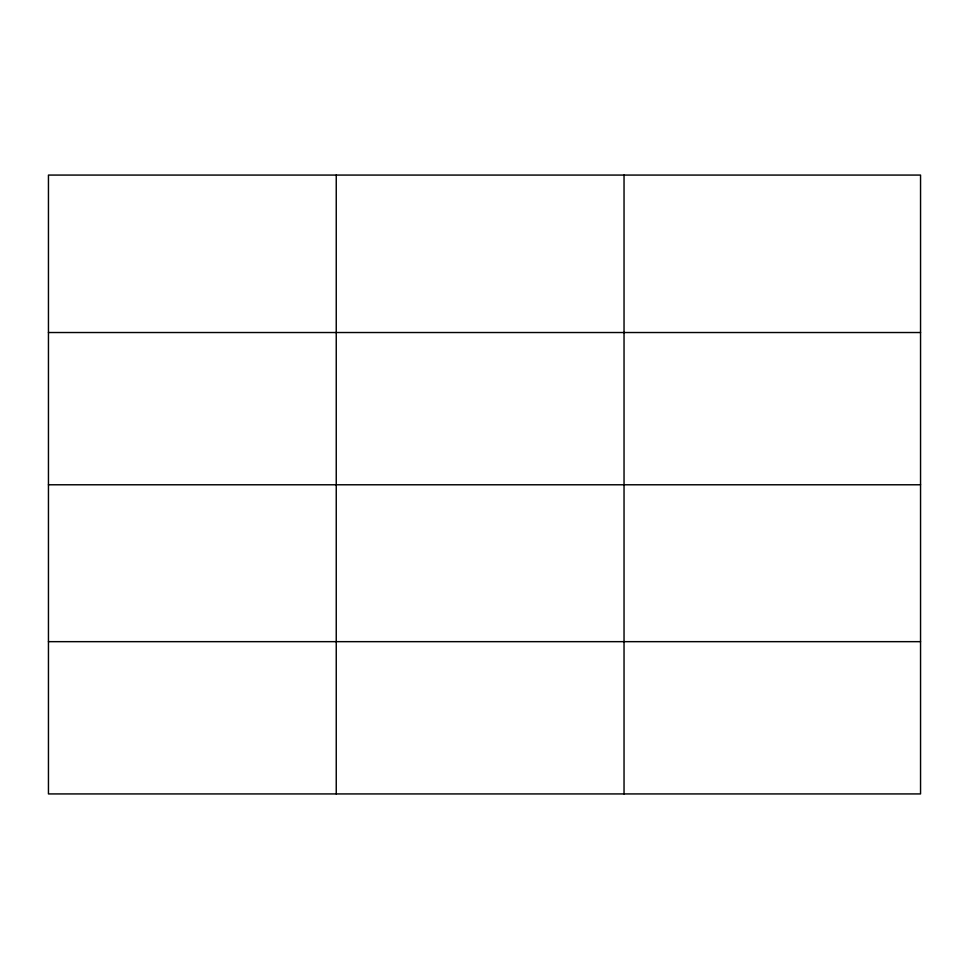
<?xml version="1.0" encoding="UTF-8"?>
<svg xmlns="http://www.w3.org/2000/svg" width="969" height="969" viewBox="0 0 969 969"><rect width="100%" height="100%" fill="white"/><g stroke="black" fill="none" stroke-linecap="round" stroke-linejoin="round"><path stroke-width="1.45" d="M920.55 484.779L920.55 175.074L48.45 175.074L48.45 793.926L920.55 793.926L920.55 484.779L48.45 484.779M48.45 332.524L920.55 332.524M48.45 641.66L920.55 641.66M624.036 175.074L624.036 793.926M336.243 175.074L336.243 793.926"/></g></svg>
